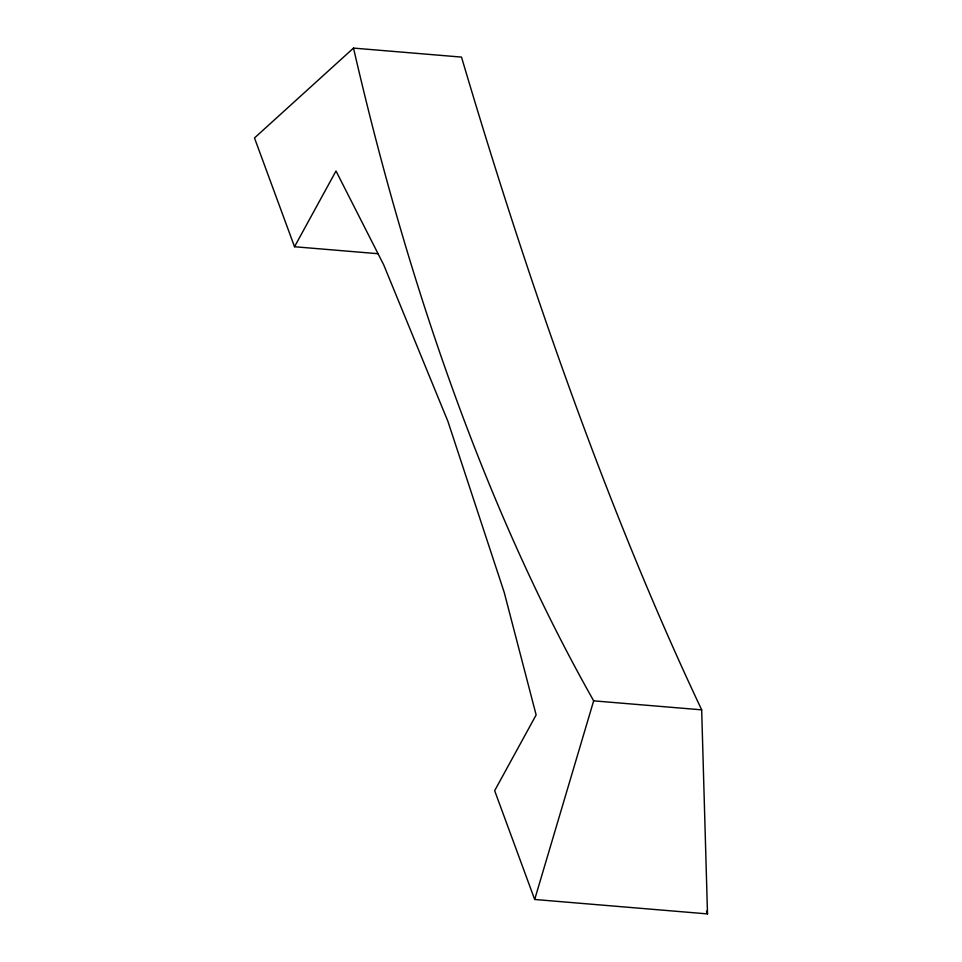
<?xml version="1.0" encoding="UTF-8"?>
<svg xmlns="http://www.w3.org/2000/svg" width="962" height="962" viewBox="0 0 962 962"><rect width="100%" height="100%" fill="white"/><g stroke="black" fill="none" stroke-linecap="round" stroke-linejoin="round"><path stroke-width="1.44" d="M534.68 899.482L593.662 700.841L701.671 709.848L707.503 913.9L534.68 899.482L494.66 790.692L536.135 714.946L504.196 592.327L447.907 421.356L383.706 264.827L336.003 170.995L294.528 246.741L377.958 253.703M701.671 709.824A4072.314 896.331 85.9 0 1 461.507 57.095L353.499 48.1L254.497 137.963L294.528 246.741M706.481 911.11L707.503 913.9M593.662 700.817A4072.314 1709.486 -75.7 0 1 353.511 48.088"/></g></svg>
